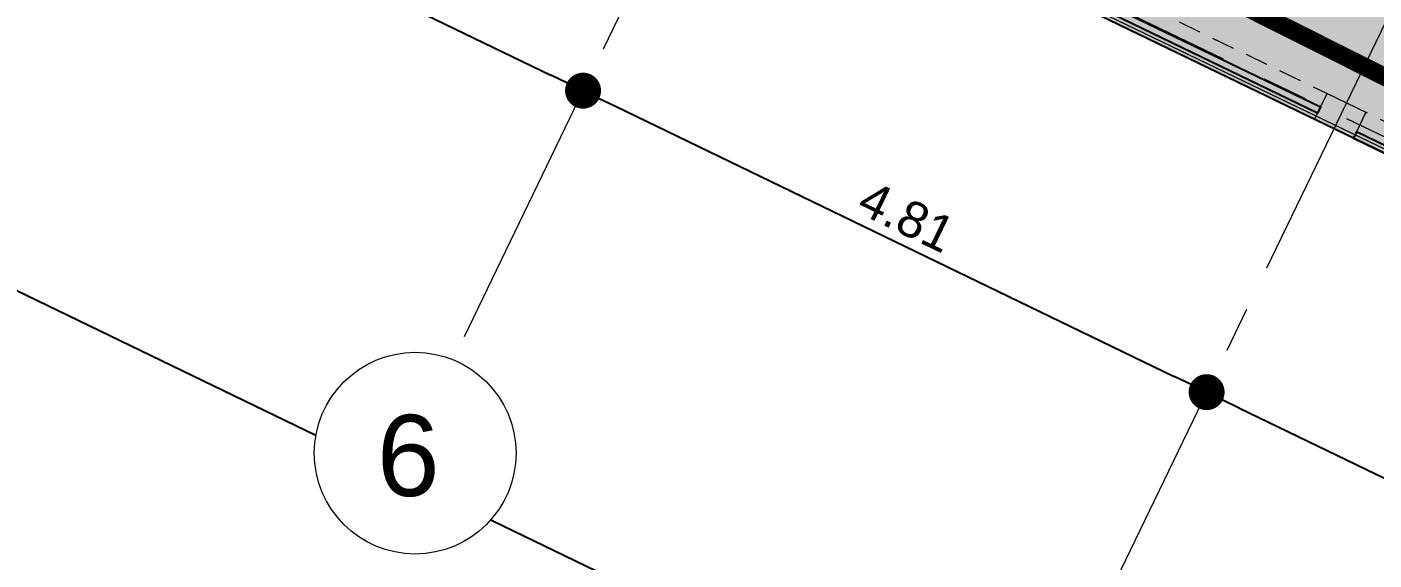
# Model space of a CAD drawing. Header units: metres. Extents: x -466 to 1322, y -1072 to 50.
# Drawn here: x 22.33 to 31.69, y -212.02 to -208.32 of the extents above; entities that cross this region are included whole.
import ezdxf

# ---------------------------------------------------------------- set-up
doc = ezdxf.new("R2010")
doc.units = ezdxf.units.M
doc.set_wipeout_variables(frame=1)
for name, pattern in [('B1 P BAJA$0$HIDDEN', [9.525, 6.35, -3.175]), ('CENTER2', [28.575, 19.05, -3.175, 3.175, -3.175]), ('Hidden 1_16_', [0.002381, 0.001587, -0.00079375]), ('OCULTA2', [0.3, 0.2, -0.1])]:
    doc.linetypes.add(name, pattern=pattern)
for name, color, linetype, lineweight in [('A - PISO', 1, 'Continuous', 0), ('A - PROY', 250, 'B1 P BAJA$0$HIDDEN', 0), ('A - TXT 100 -1', 2, 'Continuous', 0), ('A-COTAS', 41, 'Continuous', 0), ('A-EJES', 61, 'CENTER2', 0), ('A-MURO INT', 4, 'Continuous', 0)]:
    doc.layers.add(name, color=color, linetype=linetype, lineweight=lineweight)
for name, color, linetype in [('A-PUERTA', 2, 'Continuous'), ('AKU_Poligono', 1, 'Continuous'), ('Poligono Fisico', 3, 'Continuous')]:
    doc.layers.add(name, color=color, linetype=linetype)
doc.layers.add('Hatch escaleras', color=7, linetype='Continuous', lineweight=0, true_color=0x78372d)
doc.layers.add('Hatch Interior', color=7, linetype='Continuous', lineweight=0, true_color=0xaf6350)
doc.styles.get("Standard").update_dxf_attribs({"font": 'arial.ttf'})
doc.styles.add('Style-Arial', font='arial.ttf')
doc.dimstyles.new('ISO-25', dxfattribs={"dimscale": 0.1, "dimtxt": 2.5, "dimasz": 2.5, "dimexe": 1.25, "dimexo": 0.625, "dimtad": 1, "dimdsep": 46, "dimtxsty": 'Standard', "dimblk": 'DOT', "dimcen": 2.5, "dimadec": 0, "dimazin": 0, "dimtfac": 1, "dimtmove": 0, "dimatfit": 3, "dimfxl": 1, "dimarcsym": 0})

# ---------------------------------------------------------------- blocks, each defined once
blk = doc.blocks.new('_Dot')
at = {"color": 0, "linetype": 'ByBlock', "lineweight": -2}
blk.add_line((-0.5, 0), (-1, 0), dxfattribs=at)
at = {"color": 0, "linetype": 'ByBlock', "const_width": 0.5}
blk.add_lwpolyline([(-0.25, 0, 1), (0.25, 0, 1)], format="xyb", close=True, dxfattribs=at)
blk = doc.blocks.new('*D175')
at = {"layer": 'A-COTAS', "color": 0, "lineweight": -2, "transparency": 16777216}
for p, q in [((21.8569, -206.7314), (21.8297, -206.7877)), ((22.1092, -206.784), (25.9675, -208.6493)), ((26.1673, -208.8103), (26.1381, -208.8706))]:
    blk.add_line(p, q, dxfattribs=at)
at = {"layer": 'Defpoints', "color": 0, "transparency": 16777216}
for p in [(21.8841, -206.6752), (26.1925, -208.7581), (26.1945, -208.754)]:
    blk.add_point(p, dxfattribs=at)
at = {"layer": 'A-COTAS', "color": 0, "lineweight": -2, "transparency": 16777216, "xscale": 0.25, "yscale": 0.25, "zscale": 0.25}
for p, rotation in [((21.8841, -206.6752), 154.1983439835458), ((26.1925, -208.7581), 334.1983439835457)]:
    blk.add_blockref('_Dot', p, dxfattribs=dict(at, rotation=rotation))
at = {"layer": 'A-COTAS', "color": 0, "transparency": 16777216, "insert": (24.1211, -207.5455), "char_height": 0.25, "attachment_point": 5, "rotation": 334.19834}
blk.add_mtext('4.79', dxfattribs=at)
blk = doc.blocks.new('*D176')
at = {"layer": 'A-COTAS', "color": 0, "lineweight": -2, "transparency": 16777216}
for p, q in [((26.1673, -208.8103), (26.1381, -208.8706)), ((26.4176, -208.8669), (30.302, -210.7448)), ((30.5543, -210.7974), (30.5815, -210.7411))]:
    blk.add_line(p, q, dxfattribs=at)
at = {"layer": 'Defpoints', "color": 0, "transparency": 16777216}
for p in [(26.1945, -208.754), (30.5271, -210.8536), (30.5271, -210.8536)]:
    blk.add_point(p, dxfattribs=at)
at = {"layer": 'A-COTAS', "color": 0, "lineweight": -2, "transparency": 16777216, "xscale": 0.25, "yscale": 0.25, "zscale": 0.25}
for p, rotation in [((26.1925, -208.7581), 154.1983439835458), ((30.5271, -210.8536), 334.1983439835457)]:
    blk.add_blockref('_Dot', p, dxfattribs=dict(at, rotation=rotation))
at = {"layer": 'A-COTAS', "color": 0, "transparency": 16777216, "insert": (28.4426, -209.6347), "char_height": 0.25, "attachment_point": 5, "rotation": 334.19834}
blk.add_mtext('4.81', dxfattribs=at)
blk = doc.blocks.new('*D177')
at = {"layer": 'A-COTAS', "color": 0, "lineweight": -2, "transparency": 16777216}
for p, q in [((30.5543, -210.7974), (30.5815, -210.7411)), ((30.7521, -210.9625), (34.6234, -212.8341)), ((34.8233, -212.9951), (34.7941, -213.0554))]:
    blk.add_line(p, q, dxfattribs=at)
at = {"layer": 'Defpoints', "color": 0, "transparency": 16777216}
for p in [(30.5271, -210.8536), (34.8505, -212.9388), (34.8485, -212.9429)]:
    blk.add_point(p, dxfattribs=at)
at = {"layer": 'A-COTAS', "color": 0, "lineweight": -2, "transparency": 16777216, "xscale": 0.25, "yscale": 0.25, "zscale": 0.25}
for p, rotation in [((30.5271, -210.8536), 154.1983439835458), ((34.8485, -212.9429), 334.1983439835457)]:
    blk.add_blockref('_Dot', p, dxfattribs=dict(at, rotation=rotation))
at = {"layer": 'A-COTAS', "color": 0, "transparency": 16777216, "insert": (32.7706, -211.7271), "char_height": 0.25, "attachment_point": 5, "rotation": 334.19834}
blk.add_mtext('4.8', dxfattribs=at)

msp = doc.modelspace()

# ---------------------------------------------------------------- hatches: boundary and pattern name
at = {"layer": 'A-MURO INT', "transparency": 33554687}
h = msp.add_hatch(color=256, dxfattribs=at)
h.dxf.hatch_style = 1
h.paths.add_polyline_path([(31.3642, -208.7775), (31.288, -208.935), (31.5581, -209.0656), (31.6343, -208.9081)])
h.paths.add_polyline_path([(31.288, -208.935), (31.2771, -208.9576), (31.5472, -209.0881), (31.5581, -209.0656)])
at = {"layer": 'Hatch Interior', "transparency": 33554687}
h = msp.add_hatch(color=256, dxfattribs=at)
h.dxf.hatch_style = 1
h.paths.add_polyline_path([(8.2908, -197.8447), (48.887, -167.5857), (57.007, -188.0315), (51.1518, -190.3568), (45.6059, -176.3922), (17.7382, -197.1638), (15.527, -194.1973), (9.7118, -198.5317)])
h.paths.add_polyline_path([(29.4005, -202.3856), (27.1807, -206.9771), (48.8331, -217.4451), (51.0529, -212.8535)])
h.paths.add_polyline_path([(51.8903, -192.1493), (57.711, -189.8373), (59.5678, -194.4798), (53.7687, -196.7828), (53.6904, -196.7491)])
h.paths.add_polyline_path([(18.1465, -194.365), (16.543, -195.5603), (15.527, -194.1973), (15.3667, -194.3168), (17.4583, -197.123), (13.2642, -200.2491), (13.4672, -200.3473), (17.7382, -197.1638), (16.6625, -195.7206), (18.266, -194.5254), (19.3418, -195.9686), (21.4665, -194.3849), (21.347, -194.2246), (19.2222, -195.8082), (17.2501, -193.1624), (20.1766, -190.9811), (22.2683, -193.7873), (22.3484, -193.7275), (20.2568, -190.9213), (23.1031, -188.7997), (25.0752, -191.4456), (23.0325, -192.9719), (23.152, -193.1323), (29.3229, -188.529), (29.2034, -188.3686), (25.2356, -191.3261), (23.1439, -188.5199), (17.1306, -193.002)])
h.paths.add_polyline_path([(46.6047, -178.8905), (51.6552, -175.126), (51.7317, -175.3184), (46.8472, -178.9592), (48.1645, -182.2898), (53.6479, -180.1121), (53.722, -180.2979), (48.2386, -182.4756), (51.2708, -190.0944), (56.7542, -187.9167), (56.5627, -187.4547), (56.7486, -187.3809), (57.007, -188.0315), (51.1518, -190.3568), (43.7331, -171.6767), (28.4821, -183.0443), (27.9591, -183.4342), (8.4938, -197.9429), (8.2908, -197.8447), (48.887, -167.5857), (49.1553, -168.2612), (48.9694, -168.3351), (48.7974, -167.9019), (43.8992, -171.5529), (45.6092, -176.3897)], flags=16)
h.paths.add_polyline_path([(53.6904, -196.7491), (53.7687, -196.7828), (59.5678, -194.4798), (58.5302, -191.8687), (55.5567, -193.0496), (55.6305, -193.2354), (58.6046, -192.0543), (59.494, -194.2939), (55.6603, -195.8164), (55.5209, -195.8718), (53.8248, -196.5454), (52.9353, -194.3058)], flags=17)
h.paths.add_polyline_path([(55.0785, -190.8841), (55.1996, -190.8383), (55.2482, -190.8154)], flags=16)
h.paths.add_polyline_path([(57.5141, -189.9169), (57.7223, -189.8328), (57.1647, -190.0543)])
h.paths.add_polyline_path([(52.4136, -191.9415), (51.8903, -192.1493), (51.8903, -192.1493)], flags=16)

# ---------------------------------------------------------------- linework, layer by layer
at = {"layer": 'A - PISO'}
msp.add_lwpolyline([(31.7093, -203.5851), (33.9601, -204.6732), (31.7838, -209.1748), (29.533, -208.0866)], close=True, dxfattribs=at)
at = {"layer": 'A-EJES', "ltscale": 0.1}
msp.add_line((35.5036, -200.56), (29.613, -212.7444), dxfattribs=at)
at = {"layer": 'A-MURO INT'}
msp.add_lwpolyline([(31.3642, -208.7775), (31.6343, -208.9081), (31.5472, -209.0881), (31.2771, -208.9576), (31.3642, -208.7775)], dxfattribs=at)
at = {"layer": 'A-PUERTA'}
for points in [[(31.298, -208.9145), (29.2723, -207.9351), (29.2931, -207.892), (31.3188, -208.8714)], [(31.5472, -209.0881), (33.5729, -210.0675), (33.5937, -210.0244), (31.568, -209.045)]]:
    msp.add_lwpolyline(points, close=True, dxfattribs=at)
at = {"layer": 'AKU_Poligono'}
for points in [[(75.9366, -230.5484), (-122.4696, -134.628)], [(78.6663, -237.4218), (-122.0906, -140.3649)]]:
    msp.add_lwpolyline(points, dxfattribs=at)

# ---------------------------------------------------------------- dimensions: what is measured, and where the dimension line sits
at = {"layer": 'A-COTAS'}
for base, p1, p2, picture, middle in [((26.1925, -208.7581), (21.8841, -206.6752), (26.1945, -208.754), '*D175', (24.1211, -207.5455)), ((30.5271, -210.8536), (26.1945, -208.754), (30.5271, -210.8536), '*D176', (28.4426, -209.6347)), ((34.8485, -212.9429), (30.5271, -210.8536), (34.8505, -212.9388), '*D177', (32.7706, -211.7271))]:
    dim = msp.add_linear_dim(base=base, p1=p1, p2=p2, angle=334.19834, dimstyle='ISO-25', override={"dimtmove": 1}, dxfattribs=at)
    dim.commit()
    dim.dimension.update_dxf_attribs({"geometry": picture, "text_midpoint": middle})

# ---------------------------------------------------------------- next in the draw order: wipeouts: each hides what was drawn before it
msp.add_wipeout([(25.6627, -211.5701), (25.6798, -211.5295), (25.6944, -211.488), (25.7062, -211.4455), (25.7154, -211.4025), (25.7219, -211.3589), (25.7256, -211.315), (25.7266, -211.271), (25.7247, -211.227), (25.7202, -211.1832), (25.7128, -211.1397), (25.7028, -211.0968), (25.6901, -211.0547), (25.6748, -211.0134), (25.6569, -210.9731), (25.6365, -210.9341), (25.6137, -210.8964), (25.5886, -210.8602), (25.5613, -210.8256), (25.5318, -210.7929), (25.5004, -210.7621), (25.4671, -210.7332), (25.432, -210.7066), (25.3953, -210.6822), (25.3572, -210.6601), (25.3178, -210.6405), (25.2772, -210.6234), (25.2356, -210.6089), (25.1932, -210.597), (25.1501, -210.5879), (25.1065, -210.5814), (25.0626, -210.5777), (25.0186, -210.5767), (24.9746, -210.5785), (24.9308, -210.5831), (24.8873, -210.5904), (24.8444, -210.6005), (24.8023, -210.6132), (24.761, -210.6285), (24.7207, -210.6464), (24.6817, -210.6668), (24.644, -210.6895), (24.6078, -210.7147), (24.5733, -210.742), (24.5405, -210.7714), (24.5097, -210.8029), (24.4809, -210.8362), (24.4542, -210.8713), (24.4298, -210.908), (24.4078, -210.9461), (24.3881, -210.9855), (24.371, -211.0261), (24.3565, -211.0677), (24.3447, -211.1101), (24.3355, -211.1532), (24.329, -211.1968), (24.3253, -211.2407), (24.3243, -211.2847), (24.3262, -211.3287), (24.3307, -211.3725), (24.338, -211.416), (24.3481, -211.4588), (24.3608, -211.501), (24.3761, -211.5423), (24.394, -211.5826), (24.4144, -211.6216), (24.4372, -211.6593), (24.4623, -211.6955), (24.4896, -211.73), (24.5191, -211.7628), (24.5505, -211.7936), (24.5838, -211.8224), (24.6189, -211.8491), (24.6556, -211.8735), (24.6937, -211.8955), (24.7331, -211.9151), (24.7737, -211.9322), (24.8153, -211.9467), (24.8577, -211.9586), (24.9008, -211.9678), (24.9444, -211.9743), (24.9883, -211.978), (25.0323, -211.9789), (25.0763, -211.9771), (25.1201, -211.9726), (25.1636, -211.9652), (25.2065, -211.9552), (25.2486, -211.9425), (25.2899, -211.9272), (25.3302, -211.9093), (25.3692, -211.8889), (25.4069, -211.8661), (25.4431, -211.841), (25.4776, -211.8137), (25.5104, -211.7842), (25.5412, -211.7528), (25.57, -211.7194), (25.5967, -211.6844), (25.6211, -211.6477), (25.6431, -211.6096)]).dxf.layer = 'Hatch escaleras'

# ---------------------------------------------------------------- next in the draw order: linework, layer by layer
at = {"layer": 'A - PROY', "color": 250, "linetype": 'Hidden 1_16_', "ltscale": 100}
for points in [[(8.6746, -197.8081), (48.7401, -217.178), (52.6574, -209.0752)], [(8.4938, -197.9429), (48.8331, -217.4451), (52.8375, -209.1623)]]:
    msp.add_lwpolyline(points, dxfattribs=at)
at = {"layer": 'A - TXT 100 -1'}
msp.add_circle((25.0254, -211.2778), 0.7011, dxfattribs=at)
at = {"layer": 'A-EJES', "ltscale": 0.1}
for p, q in [((48.652, -217.2453), (4.37, -195.8369)), ((31.1691, -198.4644), (25.2785, -210.6488))]:
    msp.add_line(p, q, dxfattribs=at)
at = {"layer": 'Poligono Fisico', "color": 5, "linetype": 'OCULTA2', "const_width": 0.125}
msp.add_lwpolyline([(50.8561, -218.239), (9.0603, -197.2712), (50.4645, -166.4099), (65.8133, -205.0581)], close=True, dxfattribs=at)

# ---------------------------------------------------------------- next in the draw order: texts
at = {"layer": 'A - TXT 100 -1', "style": 'Style-Arial'}
msp.add_text('6', height=0.5637, rotation=359.72275, dxfattribs=at).set_placement((24.7571, -211.5744))

doc.saveas('drawing.dxf')
